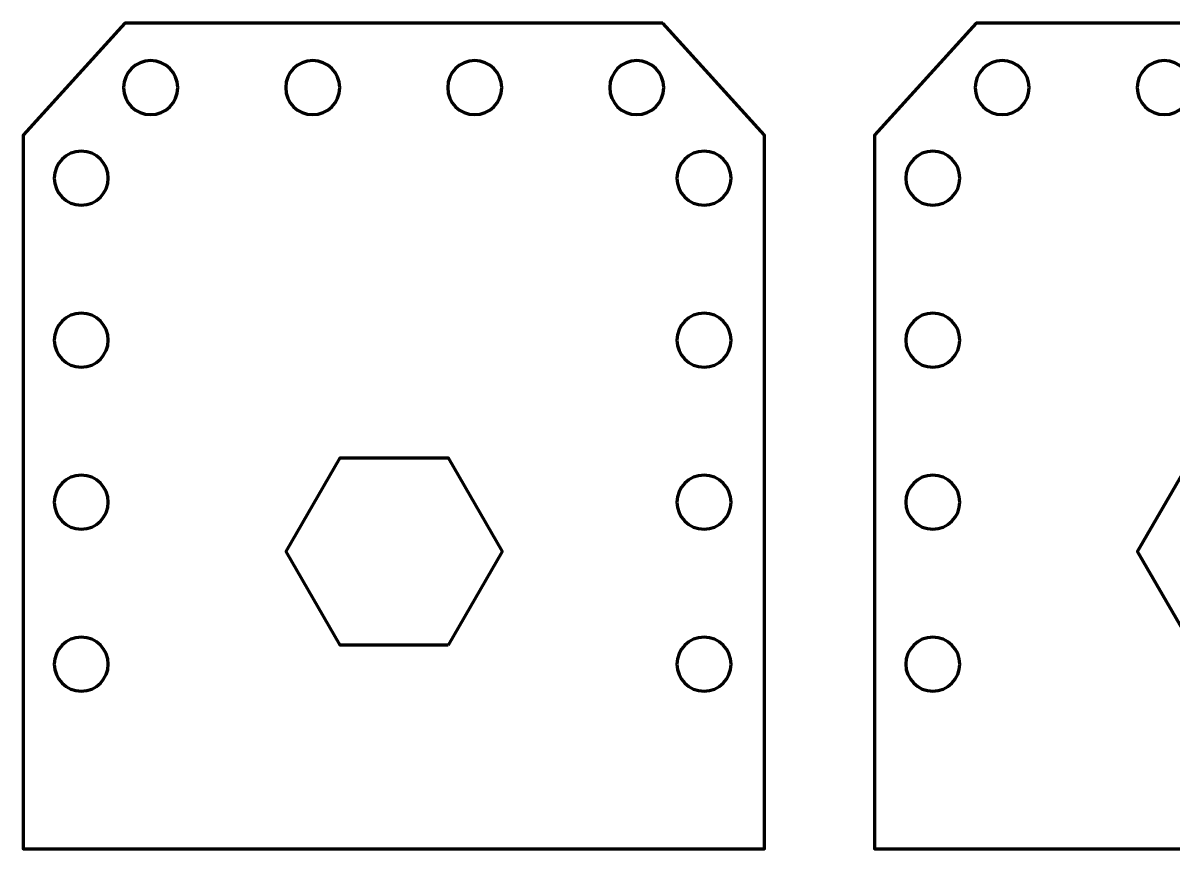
# Model space of a CAD drawing. Header units: inches. Extents: x 247 to 2765, y -1897 to -1110.
# Drawn here: x 1569.36 to 1601.3, y -1735.43 to -1712.5 of the extents above; entities that cross this region are included whole.
import ezdxf

# ---------------------------------------------------------------- set-up
doc = ezdxf.new("R2010")
doc.units = ezdxf.units.IN
doc.header["$MEASUREMENT"] = 0
doc.layers.add('Layer 1', color=7, linetype='Continuous')

# ---------------------------------------------------------------- blocks, each defined once
blk = doc.blocks.new('block 215')
at = {"layer": 'Layer 1', "color": 240, "lineweight": 70, "true_color": 0xec2227}
for points in [[(1572.898, -1713.544), (1573.312, -1713.544), (1573.648, -1713.88), (1573.648, -1714.294), (1573.648, -1714.708), (1573.312, -1715.044), (1572.898, -1715.044), (1572.484, -1715.044), (1572.148, -1714.708), (1572.148, -1714.294), (1572.148, -1713.88), (1572.484, -1713.544), (1572.898, -1713.544)], [(1577.396, -1713.544), (1577.81, -1713.544), (1578.146, -1713.88), (1578.146, -1714.294), (1578.146, -1714.708), (1577.81, -1715.044), (1577.396, -1715.044), (1576.982, -1715.044), (1576.646, -1714.708), (1576.646, -1714.294), (1576.646, -1713.88), (1576.982, -1713.544), (1577.396, -1713.544)], [(1581.893, -1713.544), (1582.308, -1713.544), (1582.643, -1713.88), (1582.643, -1714.294), (1582.643, -1714.708), (1582.308, -1715.044), (1581.893, -1715.044), (1581.479, -1715.044), (1581.143, -1714.708), (1581.143, -1714.294), (1581.143, -1713.88), (1581.479, -1713.544), (1581.893, -1713.544)], [(1586.391, -1713.544), (1586.805, -1713.544), (1587.141, -1713.88), (1587.141, -1714.294), (1587.141, -1714.708), (1586.805, -1715.044), (1586.391, -1715.044), (1585.977, -1715.044), (1585.641, -1714.708), (1585.641, -1714.294), (1585.641, -1713.88), (1585.977, -1713.544), (1586.391, -1713.544)]]:
    blk.add_open_spline(points, degree=3, knots=[0, 0, 0, 0, 1, 1, 1, 2, 2, 2, 3, 3, 3, 4, 4, 4, 4], dxfattribs=at)
blk = doc.blocks.new('block 216')
at = {"layer": 'Layer 1', "color": 240, "lineweight": 70, "true_color": 0xec2227}
for points in [[(1570.972, -1716.058), (1571.386, -1716.058), (1571.722, -1716.393), (1571.722, -1716.808), (1571.722, -1717.222), (1571.386, -1717.558), (1570.972, -1717.558), (1570.558, -1717.558), (1570.222, -1717.222), (1570.222, -1716.808), (1570.222, -1716.393), (1570.558, -1716.058), (1570.972, -1716.058)], [(1570.972, -1720.555), (1571.386, -1720.555), (1571.722, -1720.891), (1571.722, -1721.305), (1571.722, -1721.719), (1571.386, -1722.055), (1570.972, -1722.055), (1570.558, -1722.055), (1570.222, -1721.719), (1570.222, -1721.305), (1570.222, -1720.891), (1570.558, -1720.555), (1570.972, -1720.555)], [(1570.972, -1725.053), (1571.386, -1725.053), (1571.722, -1725.389), (1571.722, -1725.803), (1571.722, -1726.217), (1571.386, -1726.553), (1570.972, -1726.553), (1570.558, -1726.553), (1570.222, -1726.217), (1570.222, -1725.803), (1570.222, -1725.389), (1570.558, -1725.053), (1570.972, -1725.053)], [(1570.972, -1729.55), (1571.386, -1729.55), (1571.722, -1729.886), (1571.722, -1730.3), (1571.722, -1730.714), (1571.386, -1731.05), (1570.972, -1731.05), (1570.558, -1731.05), (1570.222, -1730.714), (1570.222, -1730.3), (1570.222, -1729.886), (1570.558, -1729.55), (1570.972, -1729.55)]]:
    blk.add_open_spline(points, degree=3, knots=[0, 0, 0, 0, 1, 1, 1, 2, 2, 2, 3, 3, 3, 4, 4, 4, 4], dxfattribs=at)
blk = doc.blocks.new('block 217')
at = {"layer": 'Layer 1', "color": 240, "lineweight": 70, "true_color": 0xec2227}
for points in [[(1588.258, -1716.058), (1588.672, -1716.058), (1589.008, -1716.393), (1589.008, -1716.808), (1589.008, -1717.222), (1588.672, -1717.558), (1588.258, -1717.558), (1587.844, -1717.558), (1587.508, -1717.222), (1587.508, -1716.808), (1587.508, -1716.393), (1587.844, -1716.058), (1588.258, -1716.058)], [(1588.258, -1720.555), (1588.672, -1720.555), (1589.008, -1720.891), (1589.008, -1721.305), (1589.008, -1721.719), (1588.672, -1722.055), (1588.258, -1722.055), (1587.844, -1722.055), (1587.508, -1721.719), (1587.508, -1721.305), (1587.508, -1720.891), (1587.844, -1720.555), (1588.258, -1720.555)], [(1588.258, -1725.053), (1588.672, -1725.053), (1589.008, -1725.389), (1589.008, -1725.803), (1589.008, -1726.217), (1588.672, -1726.553), (1588.258, -1726.553), (1587.844, -1726.553), (1587.508, -1726.217), (1587.508, -1725.803), (1587.508, -1725.389), (1587.844, -1725.053), (1588.258, -1725.053)], [(1588.258, -1729.55), (1588.672, -1729.55), (1589.008, -1729.886), (1589.008, -1730.3), (1589.008, -1730.714), (1588.672, -1731.05), (1588.258, -1731.05), (1587.844, -1731.05), (1587.508, -1730.714), (1587.508, -1730.3), (1587.508, -1729.886), (1587.844, -1729.55), (1588.258, -1729.55)]]:
    blk.add_open_spline(points, degree=3, knots=[0, 0, 0, 0, 1, 1, 1, 2, 2, 2, 3, 3, 3, 4, 4, 4, 4], dxfattribs=at)
blk = doc.blocks.new('block 214')
at = {"layer": 'Layer 1', "color": 18, "lineweight": 70, "true_color": 0x010101}
for points in [[(1587.112, -1712.501), (1572.178, -1712.501), (1569.355, -1715.617), (1569.355, -1735.431), (1589.934, -1735.431), (1589.934, -1715.617), (1587.112, -1712.501)], [(1581.158, -1729.77), (1578.158, -1729.77), (1576.658, -1727.172), (1578.158, -1724.574), (1581.158, -1724.574), (1582.658, -1727.172), (1581.158, -1729.77)]]:
    blk.add_lwpolyline(points, dxfattribs=at)
at = {"layer": 'Layer 1'}
for name in ['block 215', 'block 216', 'block 217']:
    blk.add_blockref(name, (0, 0), dxfattribs=at)
blk = doc.blocks.new('block 219')
at = {"layer": 'Layer 1', "color": 240, "lineweight": 70, "true_color": 0xec2227}
for points in [[(1596.534, -1713.544), (1596.948, -1713.544), (1597.284, -1713.88), (1597.284, -1714.294), (1597.284, -1714.708), (1596.948, -1715.044), (1596.534, -1715.044), (1596.12, -1715.044), (1595.784, -1714.708), (1595.784, -1714.294), (1595.784, -1713.88), (1596.12, -1713.544), (1596.534, -1713.544)], [(1601.032, -1713.544), (1601.446, -1713.544), (1601.782, -1713.88), (1601.782, -1714.294), (1601.782, -1714.708), (1601.446, -1715.044), (1601.032, -1715.044), (1600.617, -1715.044), (1600.282, -1714.708), (1600.282, -1714.294), (1600.282, -1713.88), (1600.617, -1713.544), (1601.032, -1713.544)], [(1605.529, -1713.544), (1605.943, -1713.544), (1606.279, -1713.88), (1606.279, -1714.294), (1606.279, -1714.708), (1605.943, -1715.044), (1605.529, -1715.044), (1605.115, -1715.044), (1604.779, -1714.708), (1604.779, -1714.294), (1604.779, -1713.88), (1605.115, -1713.544), (1605.529, -1713.544)], [(1610.027, -1713.544), (1610.441, -1713.544), (1610.777, -1713.88), (1610.777, -1714.294), (1610.777, -1714.708), (1610.441, -1715.044), (1610.027, -1715.044), (1609.613, -1715.044), (1609.277, -1714.708), (1609.277, -1714.294), (1609.277, -1713.88), (1609.613, -1713.544), (1610.027, -1713.544)]]:
    blk.add_open_spline(points, degree=3, knots=[0, 0, 0, 0, 1, 1, 1, 2, 2, 2, 3, 3, 3, 4, 4, 4, 4], dxfattribs=at)
blk = doc.blocks.new('block 220')
at = {"layer": 'Layer 1', "color": 240, "lineweight": 70, "true_color": 0xec2227}
for points in [[(1594.608, -1716.058), (1595.022, -1716.058), (1595.358, -1716.393), (1595.358, -1716.808), (1595.358, -1717.222), (1595.022, -1717.558), (1594.608, -1717.558), (1594.193, -1717.558), (1593.858, -1717.222), (1593.858, -1716.808), (1593.858, -1716.393), (1594.193, -1716.058), (1594.608, -1716.058)], [(1594.608, -1720.555), (1595.022, -1720.555), (1595.358, -1720.891), (1595.358, -1721.305), (1595.358, -1721.719), (1595.022, -1722.055), (1594.608, -1722.055), (1594.193, -1722.055), (1593.858, -1721.719), (1593.858, -1721.305), (1593.858, -1720.891), (1594.193, -1720.555), (1594.608, -1720.555)], [(1594.608, -1725.053), (1595.022, -1725.053), (1595.358, -1725.389), (1595.358, -1725.803), (1595.358, -1726.217), (1595.022, -1726.553), (1594.608, -1726.553), (1594.193, -1726.553), (1593.858, -1726.217), (1593.858, -1725.803), (1593.858, -1725.389), (1594.193, -1725.053), (1594.608, -1725.053)], [(1594.608, -1729.55), (1595.022, -1729.55), (1595.358, -1729.886), (1595.358, -1730.3), (1595.358, -1730.714), (1595.022, -1731.05), (1594.608, -1731.05), (1594.193, -1731.05), (1593.858, -1730.714), (1593.858, -1730.3), (1593.858, -1729.886), (1594.193, -1729.55), (1594.608, -1729.55)]]:
    blk.add_open_spline(points, degree=3, knots=[0, 0, 0, 0, 1, 1, 1, 2, 2, 2, 3, 3, 3, 4, 4, 4, 4], dxfattribs=at)
blk = doc.blocks.new('block 221')
at = {"layer": 'Layer 1', "color": 240, "lineweight": 70, "true_color": 0xec2227}
for points in [[(1611.894, -1716.058), (1612.308, -1716.058), (1612.644, -1716.393), (1612.644, -1716.808), (1612.644, -1717.222), (1612.308, -1717.558), (1611.894, -1717.558), (1611.48, -1717.558), (1611.144, -1717.222), (1611.144, -1716.808), (1611.144, -1716.393), (1611.48, -1716.058), (1611.894, -1716.058)], [(1611.894, -1720.555), (1612.308, -1720.555), (1612.644, -1720.891), (1612.644, -1721.305), (1612.644, -1721.719), (1612.308, -1722.055), (1611.894, -1722.055), (1611.48, -1722.055), (1611.144, -1721.719), (1611.144, -1721.305), (1611.144, -1720.891), (1611.48, -1720.555), (1611.894, -1720.555)], [(1611.894, -1725.053), (1612.308, -1725.053), (1612.644, -1725.389), (1612.644, -1725.803), (1612.644, -1726.217), (1612.308, -1726.553), (1611.894, -1726.553), (1611.48, -1726.553), (1611.144, -1726.217), (1611.144, -1725.803), (1611.144, -1725.389), (1611.48, -1725.053), (1611.894, -1725.053)], [(1611.894, -1729.55), (1612.308, -1729.55), (1612.644, -1729.886), (1612.644, -1730.3), (1612.644, -1730.714), (1612.308, -1731.05), (1611.894, -1731.05), (1611.48, -1731.05), (1611.144, -1730.714), (1611.144, -1730.3), (1611.144, -1729.886), (1611.48, -1729.55), (1611.894, -1729.55)]]:
    blk.add_open_spline(points, degree=3, knots=[0, 0, 0, 0, 1, 1, 1, 2, 2, 2, 3, 3, 3, 4, 4, 4, 4], dxfattribs=at)
blk = doc.blocks.new('block 218')
at = {"layer": 'Layer 1', "color": 18, "lineweight": 70, "true_color": 0x010101}
for points in [[(1610.748, -1712.501), (1595.813, -1712.501), (1592.991, -1715.617), (1592.991, -1735.431), (1613.57, -1735.431), (1613.57, -1715.617), (1610.748, -1712.501)], [(1604.794, -1729.77), (1601.794, -1729.77), (1600.294, -1727.172), (1601.794, -1724.574), (1604.794, -1724.574), (1606.294, -1727.172), (1604.794, -1729.77)]]:
    blk.add_lwpolyline(points, dxfattribs=at)
at = {"layer": 'Layer 1'}
for name in ['block 219', 'block 220', 'block 221']:
    blk.add_blockref(name, (0, 0), dxfattribs=at)
blk = doc.blocks.new('block 209')
at = {"layer": 'Layer 1'}
for name in ['block 214', 'block 218']:
    blk.add_blockref(name, (0, 0), dxfattribs=at)

msp = doc.modelspace()

# ---------------------------------------------------------------- block references
at = {"layer": 'Layer 1'}
msp.add_blockref('block 209', (0, 0), dxfattribs=at)

doc.saveas('drawing.dxf')
